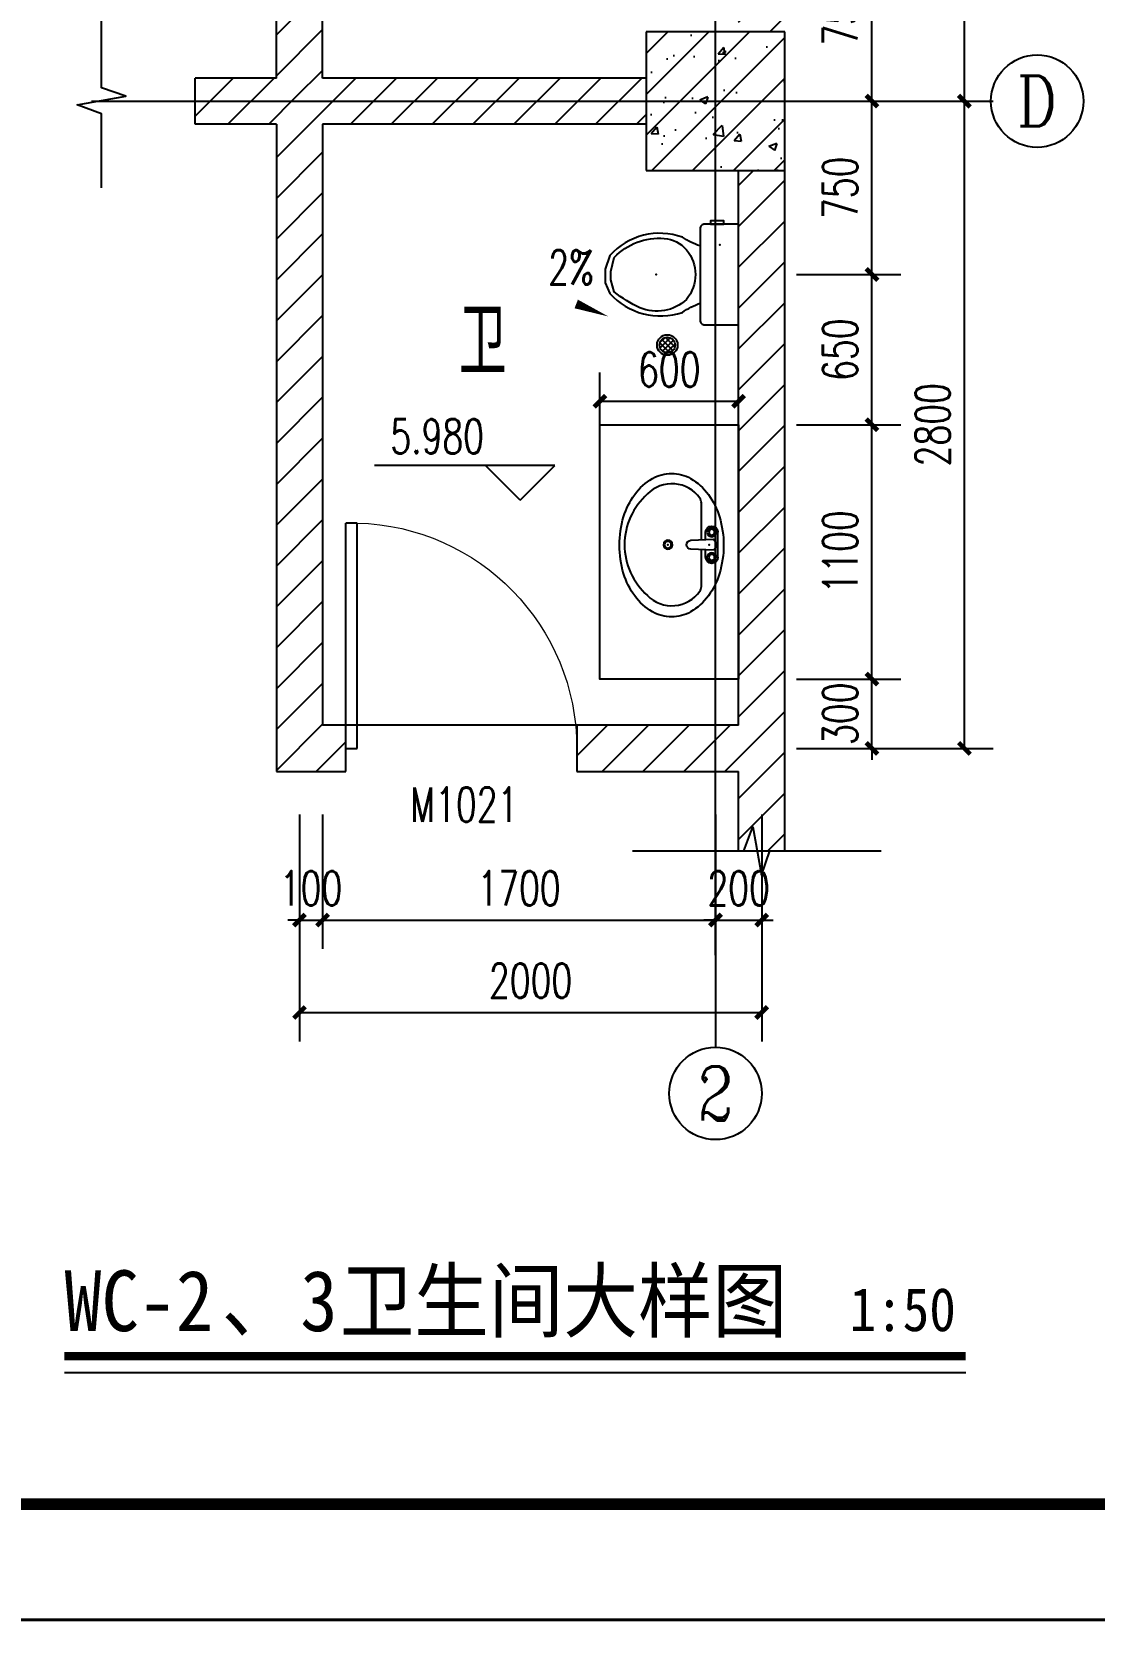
# Model space of a CAD drawing. Extents: x 1738711 to 2346805, y 1189731 to 2516152.
# Drawn here: x 2141666 to 2146263, y 1368210 to 1375086 of the extents above; entities that cross this region are included whole.
import ezdxf
from ezdxf.enums import TextEntityAlignment as Align

# ---------------------------------------------------------------- set-up
doc = ezdxf.new("R2010")
doc.units = 0
doc.header["$LTSCALE"] = 1000
doc.header["$MEASUREMENT"] = 0
doc.linetypes.add('复件 140224通州运河二期售楼部条件图_t3$0$X-ME SHAFT SH$0$X-B2$0$WATER_LINE', pattern=[0])
for name, color, linetype in [('AD-NOTE-BLPT', 3, 'Continuous'), ('AR-TEXT', 7, 'Continuous'), ('AXIS', 3, 'Continuous'), ('AXIS_TEXT', 7, 'Continuous'), ('COLUMN', 9, 'Continuous'), ('DIM_ELEV', 3, 'Continuous'), ('DIM_SYMB', 3, 'Continuous'), ('DOTE', 1, 'Continuous'), ('LVTRY', 6, 'Continuous'), ('PUB_DIM', 3, 'Continuous'), ('PUB_HATCH', 8, 'Continuous'), ('PUB_TEXT', 7, 'Continuous'), ('TK', 4, 'Continuous'), ('WALL', 40, 'Continuous'), ('WINDOW', 144, 'Continuous'), ('WINDOW_TEXT', 7, 'Continuous'), ('屋面地漏', 7, 'Continuous')]:
    doc.layers.add(name, color=color, linetype=linetype)
doc.styles.add('_TCH_AXIS', font='COMPLEX', dxfattribs={"bigfont": 'GBCBIG'})
doc.styles.add('_TCH_DIM', font='SIMPLEX', dxfattribs={"bigfont": 'GBCBIG'})
doc.styles.add('_TCH_DIM_T3', font='SIMPLEX', dxfattribs={"width": 0.705882, "bigfont": 'GBCBIG'})
doc.styles.add('_TCH_WINDOW', font='SIMPLEX', dxfattribs={"height": 3.5, "bigfont": 'GBCBIG'})
doc.styles.add('COMPLEX', font='COMPLEX')
doc.styles.get("Standard").update_dxf_attribs({"font": 'gbenor.shx', "bigfont": 'gbcbig.shx'})
doc.styles.add('宋体', font='SIMSUN.TTF', dxfattribs={"width": 0.75})
doc.styles.add('黑体', font='simhei_0.ttf', dxfattribs={"width": 0.9})
doc.dimstyles.new('_TCH_ARCH&&50', dxfattribs={"dimtxt": 148.75, "dimasz": 50, "dimexe": 125, "dimexo": 150, "dimgap": 63.125, "dimtad": 1, "dimdec": 0, "dimzin": 0, "dimdsep": 46, "dimtxsty": '_TCH_DIM_T3', "dimblk": 'ARCHTICK', "dimcen": 0.09, "dimclrt": 7, "dimazin": 2, "dimtfac": 1, "dimtdec": 0, "dimtix": 1, "dimtmove": 2, "dimatfit": 3, "dimfxl": 50, "dimtolj": 1, "dimtzin": 0, "dimarcsym": 0})
pattern_1 = [(45, (0, 89.76), (-88.388383, 88.388383), [])]

# ---------------------------------------------------------------- blocks, each defined once
blk = doc.blocks.new('$lvtry$00000214')
at = {"color": 0}
blk.add_lwpolyline([(-198.1, -166.2), (198.1, -166.2, 0.414214), (218.1, -146.2), (218.1, 0), (-218.1, 0), (-218.1, -146.2, 0.414214)], format="xyb", close=True, dxfattribs=at)
blk.add_lwpolyline([(-218.1, -63.5), (-231.9, -63.5), (-231.9, -122.3), (-218.1, -122.3)], close=True, dxfattribs=at)
for points in [[(-124.3, -167.2, -0.078767), (-161.2, -242.9, 0.305356), (-82.3, -557), (-23.3, -577.7), (36.1, -577.9), (82.3, -557, 0.297885), (163.9, -242.9, -0.072356), (124.3, -167.2, 2.053922)], [(107.5, -225.2, -0.300989), (143.5, -427, -0.075183), (74.3, -537.8), (23.7, -552.3), (-12.7, -552.4), (-74.3, -537.8, -0.223014), (-156.1, -322, -0.196873), (-107.5, -225.2, -0.355349), (107.5, -225.2, -0.708891)]]:
    blk.add_lwpolyline(points, format="xyb", dxfattribs=at)
for p in [(-128.9, -80.6), (0, -357.4)]:
    blk.add_point(p, dxfattribs=at)
blk = doc.blocks.new('$lvtry$00000196')
at = {"color": 0}
for points in [[(219.4, -384.7, 0.106486), (288.5, -307.6, 0.130324), (310.3, -225.4, 0.130324), (288.5, -143.1, 0.106486), (219.4, -66, 0.084172), (122.7, -18.1, 0.073176), (0, 0, 0.073176), (-122.7, -18.1, 0.084172), (-219.4, -66, 0.106486), (-288.5, -143.1, 0.130324), (-310.3, -225.4, 0.130324), (-288.5, -307.6, 0.106486), (-219.4, -384.7, 0.084172), (-122.7, -432.7, 0.073176), (0, -450.7, 0.073176), (122.7, -432.7, 0.084172)], [(-21.8, -44.3), (-17.3, -142, 1), (21, -142), (25.6, -44.3, 0.493794)]]:
    blk.add_lwpolyline(points, format="xyb", close=True, dxfattribs=at)
for points in [[(-52.4, -25.1), (56.2, -25.1)], [(-52.4, -78), (-20.3, -78)], [(24, -78), (56.2, -78)]]:
    blk.add_lwpolyline(points, dxfattribs=at)
for points in [[(-217.8, -329.4, -0.467303), (-199.2, -102.7, -0.154885), (-179, -96.3), (-17.3, -96.3, -0.154885)], [(21, -96.3), (182.8, -96.3, -0.154885), (203, -102.7, -0.467303), (221.6, -329.4, -0.210278), (1.9, -429.5, -0.210278), (-217.8, -329.4, -0.467303)]]:
    blk.add_lwpolyline(points, format="xyb", dxfattribs=at)
for centre, radius in [((-52.4, -51.6), 19.4), ((-52.4, -51.6), 12.6), ((56.2, -51.6), 19.4), ((56.2, -51.6), 12.6), ((1.9, -241), 19.7), ((1.9, -241), 14.7)]:
    blk.add_circle(centre, radius, dxfattribs=at)
for centre, start, end in [((-52.4, -51.6), 90, 270), ((56.2, -51.6), 270, 90)]:
    blk.add_arc(centre, 26.5, start, end, dxfattribs=at)
for p in [(1.9, -62.4), (1.9, -241)]:
    blk.add_point(p, dxfattribs=at)
blk = doc.blocks.new('A$C150E2539')
at = {"layer": 'AD-NOTE-BLPT', "color": 3}
for p, q in [((138, 195), (70, 128)), ((72, 151), (145, 78)), ((168, 183), (83, 98)), ((87, 178), (172, 93)), ((186, 158), (108, 80)), ((114, 194), (188, 120)), ((168, 182), (176, 174)), ((187, 117), (149, 79))]:
    blk.add_line(p, q, dxfattribs=at)
for radius in [79.8, 60]:
    blk.add_circle((130, 136), radius, dxfattribs=at)
blk = doc.blocks.new('hjashrtahreahe')
at = {"layer": 'TK', "color": 7, "const_width": 25}
blk.add_lwpolyline([(0, 59400), (84100, 59400), (84100, 0), (0, 0)], close=True, dxfattribs=at)
at = {"layer": 'TK', "color": 3, "const_width": 100}
blk.add_lwpolyline([(2500, 1000), (2500, 58400), (83100, 58400), (83100, 1000)], close=True, dxfattribs=at)
at = {"layer": 'TK', "style": '宋体', "width": 0.75}
for tag, height, p in [('项目负责人', 350, (6003, 57089)), ('专业负责人', 350, (6003, 56224)), ('设计人', 350, (6003, 55419)), ('版号1', 250, (77304, 22193)), ('时间1', 250, (82405, 22193)), ('版号2', 250, (77304, 21593)), ('时间2', 250, (82405, 21593)), ('版号3', 250, (77304, 20993)), ('时间3', 250, (82405, 20993)), ('建筑会签', 0.0001, (78978, 2403)), ('电气会签', 0.0001, (82128, 2403)), ('结构会签', 0.0001, (78978, 1803)), ('暖通会签', 0.0001, (82128, 1803)), ('给排水会签', 0.0001, (78978, 1250)), ('智能化会签', 0.0001, (82128, 1250))]:
    blk.add_attdef(tag, text='', height=height, dxfattribs=at).set_placement(p, align=Align.CENTER)
for tag, p in [('合作设计单位', (80816, 48986)), ('版号说明1', (79854, 22318)), ('版号说明2', (79854, 21718)), ('版号说明3', (79854, 21118)), ('浙江绿储科技有限公司', (80545, 16036)), ('百兆瓦级集中式熔盐储能关键', (80545, 14953)), ('设备研发及制造基地项目', (80545, 14603)), ('1#研发楼', (80545, 13636)), ('图名', (80545, 12436)), ('工程编号', (78978, 11461)), ('子项编号', (82128, 11461)), ('建筑', (78978, 10711)), ('图号', (82128, 10711)), ('施工图', (78978, 9961)), ('2023.03', (82128, 9961)), ('审定', (79353, 8461)), ('审核', (79353, 7711)), ('工程负责', (79353, 6961)), ('专业负责', (79353, 6211)), ('设计', (79353, 5461)), ('制图', (79353, 4711)), ('校对', (79353, 3961))]:
    blk.add_attdef(tag, text='', height=250, dxfattribs=at).set_placement(p, align=Align.MIDDLE_CENTER)
blk = doc.blocks.new('_ArchTick')
at = {"color": 0, "linetype": 'ByBlock', "const_width": 0.4}
blk.add_lwpolyline([(-0.5, -0.5), (0.5, 0.5)], dxfattribs=at)
blk = doc.blocks.new('*D585')
at = {"layer": 'Defpoints', "color": 0, "transparency": 16777216}
for p in [(2144723.9, 1373487.1), (2144123.9, 1373192), (2144723.9, 1373192)]:
    blk.add_point(p, dxfattribs=at)
at = {"layer": 'PUB_DIM', "color": 0, "lineweight": -2, "transparency": 16777216}
for p, q in [((2144123.9, 1373342), (2144123.9, 1373612.1)), ((2144723.9, 1373342), (2144723.9, 1373612.1)), ((2144123.9, 1373487.1), (2144723.9, 1373487.1))]:
    blk.add_line(p, q, dxfattribs=at)
at = {"layer": 'PUB_DIM', "color": 0, "lineweight": -2, "transparency": 16777216, "xscale": 50, "yscale": 50, "zscale": 50, "rotation": 180}
blk.add_blockref('_ArchTick', (2144123.9, 1373487.1), dxfattribs=at)
at = {"layer": 'PUB_DIM', "color": 0, "lineweight": -2, "transparency": 16777216, "xscale": 50, "yscale": 50, "zscale": 50}
blk.add_blockref('_ArchTick', (2144723.9, 1373487.1), dxfattribs=at)
at = {"layer": 'PUB_DIM', "color": 7, "transparency": 16777216, "insert": (2144423.9, 1373624.6), "char_height": 148.75, "attachment_point": 5, "style": '_TCH_DIM_T3'}
blk.add_mtext('\\A1;600', dxfattribs=at)
blk = doc.blocks.new('*D586')
at = {"layer": 'Defpoints', "color": 0, "transparency": 16777216}
for p in [(2142823.9, 1371448.9), (2144823.9, 1371448.9), (2144823.9, 1370843)]:
    blk.add_point(p, dxfattribs=at)
at = {"layer": 'PUB_DIM', "color": 0, "lineweight": -2, "transparency": 16777216}
for p, q in [((2142823.9, 1371298.9), (2142823.9, 1370718)), ((2144823.9, 1371298.9), (2144823.9, 1370718)), ((2142823.9, 1370843), (2144823.9, 1370843))]:
    blk.add_line(p, q, dxfattribs=at)
at = {"layer": 'PUB_DIM', "color": 0, "lineweight": -2, "transparency": 16777216, "xscale": 50, "yscale": 50, "zscale": 50, "rotation": 180}
blk.add_blockref('_ArchTick', (2142823.9, 1370843), dxfattribs=at)
at = {"layer": 'PUB_DIM', "color": 0, "lineweight": -2, "transparency": 16777216, "xscale": 50, "yscale": 50, "zscale": 50}
blk.add_blockref('_ArchTick', (2144823.9, 1370843), dxfattribs=at)
at = {"layer": 'PUB_DIM', "color": 7, "transparency": 16777216, "insert": (2143823.9, 1370980.5), "char_height": 148.75, "attachment_point": 5, "style": '_TCH_DIM_T3'}
blk.add_mtext('\\A1;2000', dxfattribs=at)
blk = doc.blocks.new('*D587')
at = {"layer": 'Defpoints', "color": 0, "transparency": 16777216}
for p in [(2142823.9, 1371848.9), (2142923.9, 1371848.9), (2142923.9, 1371243)]:
    blk.add_point(p, dxfattribs=at)
at = {"layer": 'PUB_DIM', "color": 0, "lineweight": -2, "transparency": 16777216}
for p, q in [((2142823.9, 1371698.9), (2142823.9, 1371118)), ((2142923.9, 1371698.9), (2142923.9, 1371118)), ((2142823.9, 1371243), (2142773.9, 1371243)), ((2142823.9, 1371243), (2142923.9, 1371243)), ((2142923.9, 1371243), (2142973.9, 1371243))]:
    blk.add_line(p, q, dxfattribs=at)
at = {"layer": 'PUB_DIM', "color": 0, "lineweight": -2, "transparency": 16777216, "xscale": 50, "yscale": 50, "zscale": 50}
blk.add_blockref('_ArchTick', (2142823.9, 1371243), dxfattribs=at)
at = {"layer": 'PUB_DIM', "color": 0, "lineweight": -2, "transparency": 16777216, "xscale": 50, "yscale": 50, "zscale": 50, "rotation": 180}
blk.add_blockref('_ArchTick', (2142923.9, 1371243), dxfattribs=at)
at = {"layer": 'PUB_DIM', "color": 7, "transparency": 16777216, "insert": (2142873.9, 1371380.5), "char_height": 148.75, "attachment_point": 5, "style": '_TCH_DIM_T3'}
blk.add_mtext('\\A1;100', dxfattribs=at)
blk = doc.blocks.new('*D588')
at = {"layer": 'Defpoints', "color": 0, "transparency": 16777216}
for p in [(2142923.9, 1371848.9), (2144623.9, 1371848.9), (2144623.9, 1371243)]:
    blk.add_point(p, dxfattribs=at)
at = {"layer": 'PUB_DIM', "color": 0, "lineweight": -2, "transparency": 16777216}
for p, q in [((2142923.9, 1371698.9), (2142923.9, 1371118)), ((2144623.9, 1371698.9), (2144623.9, 1371118)), ((2142923.9, 1371243), (2144623.9, 1371243))]:
    blk.add_line(p, q, dxfattribs=at)
at = {"layer": 'PUB_DIM', "color": 0, "lineweight": -2, "transparency": 16777216, "xscale": 50, "yscale": 50, "zscale": 50, "rotation": 180}
blk.add_blockref('_ArchTick', (2142923.9, 1371243), dxfattribs=at)
at = {"layer": 'PUB_DIM', "color": 0, "lineweight": -2, "transparency": 16777216, "xscale": 50, "yscale": 50, "zscale": 50}
blk.add_blockref('_ArchTick', (2144623.9, 1371243), dxfattribs=at)
at = {"layer": 'PUB_DIM', "color": 7, "transparency": 16777216, "insert": (2143773.9, 1371380.5), "char_height": 148.75, "attachment_point": 5, "style": '_TCH_DIM_T3'}
blk.add_mtext('\\A1;1700', dxfattribs=at)
blk = doc.blocks.new('*D589')
at = {"layer": 'Defpoints', "color": 0, "transparency": 16777216}
for p in [(2144623.9, 1371848.9), (2144823.9, 1371848.9), (2144823.9, 1371243)]:
    blk.add_point(p, dxfattribs=at)
at = {"layer": 'PUB_DIM', "color": 0, "lineweight": -2, "transparency": 16777216}
for p, q in [((2144623.9, 1371698.9), (2144623.9, 1371118)), ((2144823.9, 1371698.9), (2144823.9, 1371118)), ((2144623.9, 1371243), (2144573.9, 1371243)), ((2144623.9, 1371243), (2144823.9, 1371243)), ((2144823.9, 1371243), (2144873.9, 1371243))]:
    blk.add_line(p, q, dxfattribs=at)
at = {"layer": 'PUB_DIM', "color": 0, "lineweight": -2, "transparency": 16777216, "xscale": 50, "yscale": 50, "zscale": 50}
blk.add_blockref('_ArchTick', (2144623.9, 1371243), dxfattribs=at)
at = {"layer": 'PUB_DIM', "color": 0, "lineweight": -2, "transparency": 16777216, "xscale": 50, "yscale": 50, "zscale": 50, "rotation": 180}
blk.add_blockref('_ArchTick', (2144823.9, 1371243), dxfattribs=at)
at = {"layer": 'PUB_DIM', "color": 7, "transparency": 16777216, "insert": (2144723.9, 1371380.5), "char_height": 148.75, "attachment_point": 5, "style": '_TCH_DIM_T3'}
blk.add_mtext('\\A1;200', dxfattribs=at)
blk = doc.blocks.new('*D590')
at = {"layer": 'Defpoints', "color": 0, "transparency": 16777216}
for p in [(2145223.9, 1374785.5), (2145700.8, 1374785.5), (2145223.9, 1371985.5)]:
    blk.add_point(p, dxfattribs=at)
at = {"layer": 'PUB_DIM', "color": 0, "lineweight": -2, "transparency": 16777216}
for p, q in [((2145373.9, 1374785.5), (2145825.8, 1374785.5)), ((2145700.8, 1371985.5), (2145700.8, 1374785.5)), ((2145373.9, 1371985.5), (2145825.8, 1371985.5))]:
    blk.add_line(p, q, dxfattribs=at)
at = {"layer": 'PUB_DIM', "color": 0, "lineweight": -2, "transparency": 16777216, "xscale": 50, "yscale": 50, "zscale": 50}
for p, rotation in [((2145700.8, 1374785.5), 90), ((2145700.8, 1371985.5), 270)]:
    blk.add_blockref('_ArchTick', p, dxfattribs=dict(at, rotation=rotation))
at = {"layer": 'PUB_DIM', "color": 7, "transparency": 16777216, "insert": (2145563.3, 1373385.5), "char_height": 148.75, "attachment_point": 5, "rotation": 90, "style": '_TCH_DIM_T3'}
blk.add_mtext('\\A1;2800', dxfattribs=at)
blk = doc.blocks.new('*D591')
at = {"layer": 'Defpoints', "color": 0, "transparency": 16777216}
for p in [(2145223.9, 1377585.5), (2145700.8, 1377585.5), (2145223.9, 1374785.5)]:
    blk.add_point(p, dxfattribs=at)
at = {"layer": 'PUB_DIM', "color": 0, "lineweight": -2, "transparency": 16777216}
for p, q in [((2145373.9, 1377585.5), (2145825.8, 1377585.5)), ((2145700.8, 1374785.5), (2145700.8, 1377585.5)), ((2145373.9, 1374785.5), (2145825.8, 1374785.5))]:
    blk.add_line(p, q, dxfattribs=at)
at = {"layer": 'PUB_DIM', "color": 0, "lineweight": -2, "transparency": 16777216, "xscale": 50, "yscale": 50, "zscale": 50}
for p, rotation in [((2145700.8, 1377585.5), 90), ((2145700.8, 1374785.5), 270)]:
    blk.add_blockref('_ArchTick', p, dxfattribs=dict(at, rotation=rotation))
at = {"layer": 'PUB_DIM', "color": 7, "transparency": 16777216, "insert": (2145563.3, 1376185.5), "char_height": 148.75, "attachment_point": 5, "rotation": 90, "style": '_TCH_DIM_T3'}
blk.add_mtext('\\A1;2800', dxfattribs=at)
blk = doc.blocks.new('*D592')
at = {"layer": 'Defpoints', "color": 0, "transparency": 16777216}
for p in [(2144823.9, 1372285.5), (2145300.8, 1372285.5), (2144823.9, 1371985.5)]:
    blk.add_point(p, dxfattribs=at)
at = {"layer": 'PUB_DIM', "color": 0, "lineweight": -2, "transparency": 16777216}
for p, q in [((2144973.9, 1372285.5), (2145425.8, 1372285.5)), ((2145300.8, 1372285.5), (2145300.8, 1372335.5)), ((2145300.8, 1371985.5), (2145300.8, 1372285.5)), ((2144973.9, 1371985.5), (2145425.8, 1371985.5)), ((2145300.8, 1371985.5), (2145300.8, 1371935.5))]:
    blk.add_line(p, q, dxfattribs=at)
at = {"layer": 'PUB_DIM', "color": 0, "lineweight": -2, "transparency": 16777216, "xscale": 50, "yscale": 50, "zscale": 50}
for p, rotation in [((2145300.8, 1372285.5), 270), ((2145300.8, 1371985.5), 90)]:
    blk.add_blockref('_ArchTick', p, dxfattribs=dict(at, rotation=rotation))
at = {"layer": 'PUB_DIM', "color": 7, "transparency": 16777216, "insert": (2145163.3, 1372135.5), "char_height": 148.75, "attachment_point": 5, "rotation": 90, "style": '_TCH_DIM_T3'}
blk.add_mtext('\\A1;300', dxfattribs=at)
blk = doc.blocks.new('*D593')
at = {"layer": 'Defpoints', "color": 0, "transparency": 16777216}
for p in [(2144823.9, 1373385.5), (2145300.8, 1373385.5), (2144823.9, 1372285.5)]:
    blk.add_point(p, dxfattribs=at)
at = {"layer": 'PUB_DIM', "color": 0, "lineweight": -2, "transparency": 16777216}
for p, q in [((2144973.9, 1373385.5), (2145425.8, 1373385.5)), ((2145300.8, 1372285.5), (2145300.8, 1373385.5)), ((2144973.9, 1372285.5), (2145425.8, 1372285.5))]:
    blk.add_line(p, q, dxfattribs=at)
at = {"layer": 'PUB_DIM', "color": 0, "lineweight": -2, "transparency": 16777216, "xscale": 50, "yscale": 50, "zscale": 50}
for p, rotation in [((2145300.8, 1373385.5), 90), ((2145300.8, 1372285.5), 270)]:
    blk.add_blockref('_ArchTick', p, dxfattribs=dict(at, rotation=rotation))
at = {"layer": 'PUB_DIM', "color": 7, "transparency": 16777216, "insert": (2145163.3, 1372835.5), "char_height": 148.75, "attachment_point": 5, "rotation": 90, "style": '_TCH_DIM_T3'}
blk.add_mtext('\\A1;1100', dxfattribs=at)
blk = doc.blocks.new('*D594')
at = {"layer": 'Defpoints', "color": 0, "transparency": 16777216}
for p in [(2144823.9, 1374035.5), (2145300.8, 1374035.5), (2144823.9, 1373385.5)]:
    blk.add_point(p, dxfattribs=at)
at = {"layer": 'PUB_DIM', "color": 0, "lineweight": -2, "transparency": 16777216}
for p, q in [((2144973.9, 1374035.5), (2145425.8, 1374035.5)), ((2145300.8, 1373385.5), (2145300.8, 1374035.5)), ((2144973.9, 1373385.5), (2145425.8, 1373385.5))]:
    blk.add_line(p, q, dxfattribs=at)
at = {"layer": 'PUB_DIM', "color": 0, "lineweight": -2, "transparency": 16777216, "xscale": 50, "yscale": 50, "zscale": 50}
for p, rotation in [((2145300.8, 1374035.5), 90), ((2145300.8, 1373385.5), 270)]:
    blk.add_blockref('_ArchTick', p, dxfattribs=dict(at, rotation=rotation))
at = {"layer": 'PUB_DIM', "color": 7, "transparency": 16777216, "insert": (2145163.3, 1373710.5), "char_height": 148.75, "attachment_point": 5, "rotation": 90, "style": '_TCH_DIM_T3'}
blk.add_mtext('\\A1;650', dxfattribs=at)
blk = doc.blocks.new('*D595')
at = {"layer": 'Defpoints', "color": 0, "transparency": 16777216}
for p in [(2144823.9, 1374785.5), (2145300.8, 1374785.5), (2144823.9, 1374035.5)]:
    blk.add_point(p, dxfattribs=at)
at = {"layer": 'PUB_DIM', "color": 0, "lineweight": -2, "transparency": 16777216}
for p, q in [((2144973.9, 1374785.5), (2145425.8, 1374785.5)), ((2145300.8, 1374035.5), (2145300.8, 1374785.5)), ((2144973.9, 1374035.5), (2145425.8, 1374035.5))]:
    blk.add_line(p, q, dxfattribs=at)
at = {"layer": 'PUB_DIM', "color": 0, "lineweight": -2, "transparency": 16777216, "xscale": 50, "yscale": 50, "zscale": 50}
for p, rotation in [((2145300.8, 1374785.5), 90), ((2145300.8, 1374035.5), 270)]:
    blk.add_blockref('_ArchTick', p, dxfattribs=dict(at, rotation=rotation))
at = {"layer": 'PUB_DIM', "color": 7, "transparency": 16777216, "insert": (2145163.3, 1374410.5), "char_height": 148.75, "attachment_point": 5, "rotation": 90, "style": '_TCH_DIM_T3'}
blk.add_mtext('\\A1;750', dxfattribs=at)
blk = doc.blocks.new('*D596')
at = {"layer": 'Defpoints', "color": 0, "transparency": 16777216}
for p in [(2144823.9, 1375535.5), (2145300.8, 1375535.5), (2144823.9, 1374785.5)]:
    blk.add_point(p, dxfattribs=at)
at = {"layer": 'PUB_DIM', "color": 0, "lineweight": -2, "transparency": 16777216}
for p, q in [((2144973.9, 1375535.5), (2145425.8, 1375535.5)), ((2145300.8, 1374785.5), (2145300.8, 1375535.5)), ((2144973.9, 1374785.5), (2145425.8, 1374785.5))]:
    blk.add_line(p, q, dxfattribs=at)
at = {"layer": 'PUB_DIM', "color": 0, "lineweight": -2, "transparency": 16777216, "xscale": 50, "yscale": 50, "zscale": 50}
for p, rotation in [((2145300.8, 1375535.5), 90), ((2145300.8, 1374785.5), 270)]:
    blk.add_blockref('_ArchTick', p, dxfattribs=dict(at, rotation=rotation))
at = {"layer": 'PUB_DIM', "color": 7, "transparency": 16777216, "insert": (2145163.3, 1375160.5), "char_height": 148.75, "attachment_point": 5, "rotation": 90, "style": '_TCH_DIM_T3'}
blk.add_mtext('\\A1;750', dxfattribs=at)
blk = doc.blocks.new('$DorLib2D$00000001')
for p, q in [((0.45, 0.975), (0.5, 0.975)), ((0.45, 0), (0.45, 0.975)), ((0.5, 0), (0.5, 0.975)), ((0.5, 0), (0.45, 0))]:
    blk.add_line(p, q)
at = {"lineweight": 13}
blk.add_arc((0.475, 0), 0.975, 91.46928, 180, dxfattribs=at)
blk = doc.blocks.new('_AXISO')
blk.add_circle((0, 0), 0.5)
at = {"layer": 'AXIS_TEXT', "style": 'COMPLEX', "width": 1.041667}
blk.add_attdef('A', text='', height=0.56, dxfattribs=at).set_placement((-0.25, -0.28), (0.25, -0.28), align=Align.FIT)

msp = doc.modelspace()

# ---------------------------------------------------------------- hatches: boundary and pattern name
at = {"layer": 'PUB_HATCH'}
h = msp.add_hatch(dxfattribs=at)
h.set_pattern_fill('普通砖', color=256, scale=50, style=0)
h.set_pattern_definition(pattern_1)
h.paths.add_polyline_path([(2142823.9, 1374785.5), (2142923.9, 1374885.5), (2142923.9, 1377485.5), (2142723.9, 1377685.5), (2142723.9, 1374885.5)])
h = msp.add_hatch(dxfattribs=at)
h.set_pattern_fill('普通砖', color=256, scale=50, style=0)
h.set_pattern_definition(pattern_1)
h.paths.add_polyline_path([(2144723.9, 1375085.5), (2144923.9, 1375085.5), (2144923.9, 1377585.5), (2144790.5, 1377585.5), (2144723.9, 1377485.5)])
at = {"layer": 'PUB_HATCH', "linetype": '复件 140224通州运河二期售楼部条件图_t3$0$X-ME SHAFT SH$0$X-B2$0$WATER_LINE'}
h = msp.add_hatch(dxfattribs=at)
h.set_pattern_fill('钢筋混凝土', color=256, scale=50, style=0)
h.set_pattern_definition([(45, (0, 0), (-88.3883476, 88.3883476), []), (50, (0, 0), (358.63009, -31.376067), [37.5, -412.5]), (355, (0, 0), (-69.375667, 376.096067), [30, -330]), (100.4514, (29.9, -2.6), (289.25469, 344.71977), [31.870095, -350.571056]), (46.1842, (0, 100), (533.620524, -82.75951), [56.25, -618.75]), (96.6356, (44.47, 93.1), (467.33135, 487.05894), [47.80514, -525.8565]), (351.1842, (0, 100), (467.33097, 487.0593), [45, -495]), (21, (50, 75), (298.453526, -201.309445), [37.5, -412.5]), (326, (50, 75), (121.657666, 362.57502), [30, -330]), (71.4514, (74.87, 58.22), (420.111314, 161.26525), [31.870095, -350.571056]), (37.5, (0, 0), (6.0799277, 166.446927), [0, -326, 0, -335, 0, -331.25]), (7.5, (0, 0), (131.534769, 197.205856), [0, -191, 0, -318.5, 0, -126.25]), (327.5, (-111.5, 0), (266.911218, -11.277436), [0, -125, 0, -390, 0, -517.5]), (317.5, (-161.5, 0), (291.593085, 50.052491), [0, -162.5, 0, -259, 0, -367.5])])
h.paths.add_polyline_path([(2144323.9, 1374485.5), (2144923.9, 1374485.5), (2144923.9, 1375085.5), (2144323.9, 1375085.5)])
h = msp.add_hatch(dxfattribs=at)
h.set_pattern_fill('普通砖', color=256, scale=50, style=0)
h.set_pattern_definition(pattern_1)
h.paths.add_polyline_path([(2142823.9, 1374785.5), (2142723.9, 1374885.5), (2142372.7, 1374885.5), (2142372.7, 1374685.5), (2142723.9, 1374685.5)])
h = msp.add_hatch(dxfattribs=at)
h.set_pattern_fill('普通砖', color=256, scale=50, style=0)
h.set_pattern_definition(pattern_1)
h.paths.add_polyline_path([(2144323.9, 1374685.5), (2144323.9, 1374885.5), (2142923.9, 1374885.5), (2142823.9, 1374785.5), (2142923.9, 1374685.5)])
at = {"layer": 'PUB_HATCH'}
h = msp.add_hatch(dxfattribs=at)
h.set_pattern_fill('普通砖', color=256, scale=50, style=0)
h.set_pattern_definition(pattern_1)
h.paths.add_polyline_path([(2142823.9, 1374785.5), (2142723.9, 1374685.5), (2142723.9, 1371885.5), (2142923.9, 1372085.5), (2142923.9, 1374685.5)])
h = msp.add_hatch(dxfattribs=at)
h.set_pattern_fill('普通砖', color=256, scale=50, style=0)
h.set_pattern_definition(pattern_1)
h.paths.add_polyline_path([(2144923.9, 1374485.5), (2144723.9, 1374485.5), (2144723.9, 1372085.5), (2144790.5, 1371985.5), (2144923.9, 1371985.5)])
h = msp.add_hatch(dxfattribs=at)
h.set_pattern_fill('普通砖', color=256, scale=50, style=0)
h.set_pattern_definition(pattern_1)
h.paths.add_polyline_path([(2142723.9, 1371885.5), (2143023.9, 1371885.5), (2143023.9, 1372085.5), (2142923.9, 1372085.5)])
h = msp.add_hatch(dxfattribs=at)
h.set_pattern_fill('普通砖', color=256, scale=50, style=0)
h.set_pattern_definition(pattern_1)
h.paths.add_polyline_path([(2144723.9, 1372085.5), (2144023.9, 1372085.5), (2144023.9, 1371885.5), (2144723.9, 1371885.5), (2144790.5, 1371985.5)])
h = msp.add_hatch(dxfattribs=at)
h.set_pattern_fill('普通砖', color=256, scale=50, style=0)
h.set_pattern_definition(pattern_1)
h.paths.add_polyline_path([(2144923.9, 1371541.8), (2144923.9, 1371985.5), (2144790.5, 1371985.5), (2144723.9, 1371885.5), (2144723.9, 1371541.8)])

# ---------------------------------------------------------------- linework, layer by layer
at = {"layer": 'AXIS'}
for p, q in [((2145315.8, 1374785.5), (2145815.8, 1374785.5)), ((2144623.9, 1371193), (2144623.9, 1370693))]:
    msp.add_line(p, q, dxfattribs=at)
at = {"layer": 'COLUMN', "linetype": '复件 140224通州运河二期售楼部条件图_t3$0$X-ME SHAFT SH$0$X-B2$0$WATER_LINE'}
for p, q in [((2144923.9, 1375085.5), (2144323.9, 1375085.5)), ((2144323.9, 1375085.5), (2144323.9, 1374485.5)), ((2144923.9, 1374485.5), (2144923.9, 1375085.5)), ((2144323.9, 1374485.5), (2144923.9, 1374485.5))]:
    msp.add_line(p, q, dxfattribs=at)
at = {"layer": 'DIM_ELEV'}
for p, q in [((2143928.9, 1373209), (2143148.2, 1373209)), ((2143778.9, 1373059), (2143628.9, 1373209)), ((2143778.9, 1373059), (2143928.9, 1373209))]:
    msp.add_line(p, q, dxfattribs=at)
at = {"layer": 'DIM_SYMB'}
for points in [[(2141966.9, 1374410.6), (2141966.9, 1374731.3), (2141861.9, 1374769.5), (2142071.9, 1374806.5), (2141966.9, 1374843.8), (2141966.9, 1375164.4)], [(2144265.4, 1371541.8), (2144747, 1371541.8), (2144785.2, 1371646.8), (2144822.3, 1371436.8), (2144859.5, 1371541.8), (2145341.1, 1371541.8)], [(2141806.8, 1369286.2), (2145706.9, 1369286.2)]]:
    msp.add_lwpolyline(points, dxfattribs=at)
msp.add_lwpolyline([(2143827.9, 1373983.5, 0, 0, 0), (2144161, 1373853.7, 0, 40, 0), (2144021.3, 1373908.1, 0, 0, 0)], format="xyseb", dxfattribs=at)
at = {"layer": 'DIM_SYMB', "const_width": 35}
msp.add_lwpolyline([(2141806.8, 1369356.2), (2145706.9, 1369356.2)], dxfattribs=at)
at = {"layer": 'DOTE'}
for p, q in [((2144623.9, 1371090.5), (2144623.9, 1378624.1)), ((2141923.6, 1374785.5), (2145301.9, 1374785.5))]:
    msp.add_line(p, q, dxfattribs=at)
at = {"layer": 'LVTRY'}
msp.add_lwpolyline([(2144123.9, 1373385.5), (2144723.9, 1373385.5), (2144723.9, 1372285.5), (2144123.9, 1372285.5)], close=True, dxfattribs=at)
at = {"layer": 'WALL'}
for p, q in [((2142723.9, 1374885.5), (2142723.9, 1377685.5)), ((2142923.9, 1374885.5), (2142923.9, 1377485.5)), ((2142723.9, 1374685.5), (2142723.9, 1371885.5)), ((2142923.9, 1374685.5), (2142923.9, 1372085.5)), ((2144723.9, 1372085.5), (2144723.9, 1374485.5)), ((2144923.9, 1371985.5), (2144923.9, 1374485.5)), ((2143023.9, 1372085.5), (2142923.9, 1372085.5)), ((2143023.9, 1371885.5), (2143023.9, 1372085.5)), ((2144723.9, 1372085.5), (2144023.9, 1372085.5)), ((2144023.9, 1372085.5), (2144023.9, 1371885.5)), ((2144923.9, 1371541.8), (2144923.9, 1371985.5)), ((2142723.9, 1371885.5), (2143023.9, 1371885.5)), ((2144023.9, 1371885.5), (2144723.9, 1371885.5)), ((2144723.9, 1371541.8), (2144723.9, 1371885.5)), ((2144723.9, 1371541.8), (2144923.9, 1371541.8))]:
    msp.add_line(p, q, dxfattribs=at)
at = {"layer": 'WALL', "linetype": '复件 140224通州运河二期售楼部条件图_t3$0$X-ME SHAFT SH$0$X-B2$0$WATER_LINE'}
for p, q in [((2142723.9, 1374885.5), (2142372.7, 1374885.5)), ((2142372.7, 1374685.5), (2142372.7, 1374885.5)), ((2144323.9, 1374885.5), (2142923.9, 1374885.5)), ((2142723.9, 1374685.5), (2142372.7, 1374685.5)), ((2144323.9, 1374685.5), (2142923.9, 1374685.5))]:
    msp.add_line(p, q, dxfattribs=at)
at = {"layer": 'WINDOW'}
msp.add_line((2144023.9, 1372085.5), (2143023.9, 1372085.5), dxfattribs=at)

# ---------------------------------------------------------------- block references
at = {"xscale": 0.5, "yscale": 0.5, "zscale": 0.5}
msp.add_blockref('hjashrtahreahe', (2108083.1, 1368216), dxfattribs=at)
at = {"layer": 'AXIS'}
ref = msp.add_blockref('_AXISO', (2146015.8, 1374785.5), dxfattribs=dict(at, xscale=400, yscale=400, zscale=400))
ref.add_attrib('A', 'D', dxfattribs={"layer": 'AXIS_TEXT', "ltscale": 0.5, "height": 217.6, "style": '_TCH_AXIS'}).set_placement((2145927.7, 1374676.7), (2146103.9, 1374676.7), align=Align.FIT)
ref = msp.add_blockref('_AXISO', (2144623.9, 1370493), dxfattribs=dict(at, xscale=400, yscale=400, zscale=400))
ref.add_attrib('A', '2', dxfattribs={"layer": 'AXIS_TEXT', "ltscale": 0.5, "height": 233, "style": '_TCH_AXIS'}).set_placement((2144546.2, 1370376.5), (2144701.5, 1370376.5), align=Align.FIT)
at = {"layer": 'LVTRY', "rotation": 270}
msp.add_blockref('$lvtry$00000214', (2144723.9, 1374035.5), dxfattribs=at)
at = {"layer": 'LVTRY', "yscale": -1, "rotation": 90}
msp.add_blockref('$lvtry$00000196', (2144659.1, 1372864.6, 0), dxfattribs=at)
at = {"layer": 'WINDOW'}
ref = msp.add_blockref('$DorLib2D$00000001', (2143523.9, 1371985.5), dxfattribs=dict(at, xscale=1000, yscale=-1000, zscale=1000, rotation=180.0000000289216))
ref.add_attrib('A', 'M1021', (2143302.9, 1371668.2), dxfattribs={"layer": 'WINDOW_TEXT', "ltscale": 0.5, "height": 148.75, "rotation": 0, "style": '_TCH_WINDOW', "width": 0.705882})
at = {"layer": '屋面地漏', "color": 120, "xscale": 0.5568, "yscale": 0.5568, "zscale": 0.5568, "rotation": 180.0000000000098}
msp.add_blockref('A$C150E2539', (2144487.8, 1373806.1), dxfattribs=at)

# ---------------------------------------------------------------- texts
at = {"layer": 'AR-TEXT'}
msp.add_text('卫', height=289.4, dxfattribs=at).set_placement((2143512.7, 1373601.6))
at = {"layer": 'PUB_TEXT', "color": 7}
for s, height, style, width, p in [('2%%%', 148.75, '_TCH_DIM', 0.705882, (2143900.1, 1373991.8)), ('5.980', 148.75, '_TCH_DIM', 0.705882, (2143217.2, 1373261.5)), ('卫生间大样图', 262.87, '黑体', 0.9, (2142997.7, 1369464.6)), ('WC-2', 262.87, '黑体', 0.9, (2141806.8, 1369464.6)), ('3', 262.9, '黑体', 0.9, (2142827.6, 1369464.6)), ('1:50', 187.76, '黑体', 0.9, (2145204, 1369464.6)), ('、', 262.9, '黑体', 0.9, (2142487.3, 1369464.6))]:
    msp.add_text(s, height=height, dxfattribs=dict(at, style=style, width=width)).set_placement(p)

# ---------------------------------------------------------------- dimensions: what is measured, and where the dimension line sits
at = {"layer": 'PUB_DIM'}
for p1, p2, distance, picture, middle in [((2145223.9, 1374785.5), (2145223.9, 1377585.5), -476.9, '*D591', (2145563.3, 1376185.5)), ((2144823.9, 1374785.5), (2144823.9, 1375535.5), -476.9, '*D596', (2145163.3, 1375160.5)), ((2144823.9, 1374035.5), (2144823.9, 1374785.5), -476.9, '*D595', (2145163.3, 1374410.5)), ((2145223.9, 1371985.5), (2145223.9, 1374785.5), -476.9, '*D590', (2145563.3, 1373385.5)), ((2144823.9, 1373385.5), (2144823.9, 1374035.5), -476.9, '*D594', (2145163.3, 1373710.5)), ((2144123.9, 1373192), (2144723.9, 1373192), 295.1, '*D585', (2144423.9, 1373624.6)), ((2144823.9, 1372285.5), (2144823.9, 1373385.5), -476.9, '*D593', (2145163.3, 1372835.5)), ((2144823.9, 1371985.5), (2144823.9, 1372285.5), -476.9, '*D592', (2145163.3, 1372135.5)), ((2142823.9, 1371848.9), (2142923.9, 1371848.9), -606, '*D587', (2142873.9, 1371380.5)), ((2142923.9, 1371848.9), (2144623.9, 1371848.9), -606, '*D588', (2143773.9, 1371380.5)), ((2144623.9, 1371848.9), (2144823.9, 1371848.9), -606, '*D589', (2144723.9, 1371380.5)), ((2142823.9, 1371448.9), (2144823.9, 1371448.9), -606, '*D586', (2143823.9, 1370980.5))]:
    dim = msp.add_aligned_dim(p1=p1, p2=p2, distance=distance, dimstyle='_TCH_ARCH&&50', dxfattribs=at)
    dim.commit()
    dim.dimension.update_dxf_attribs({"geometry": picture, "text_midpoint": middle})

doc.saveas('drawing.dxf')
